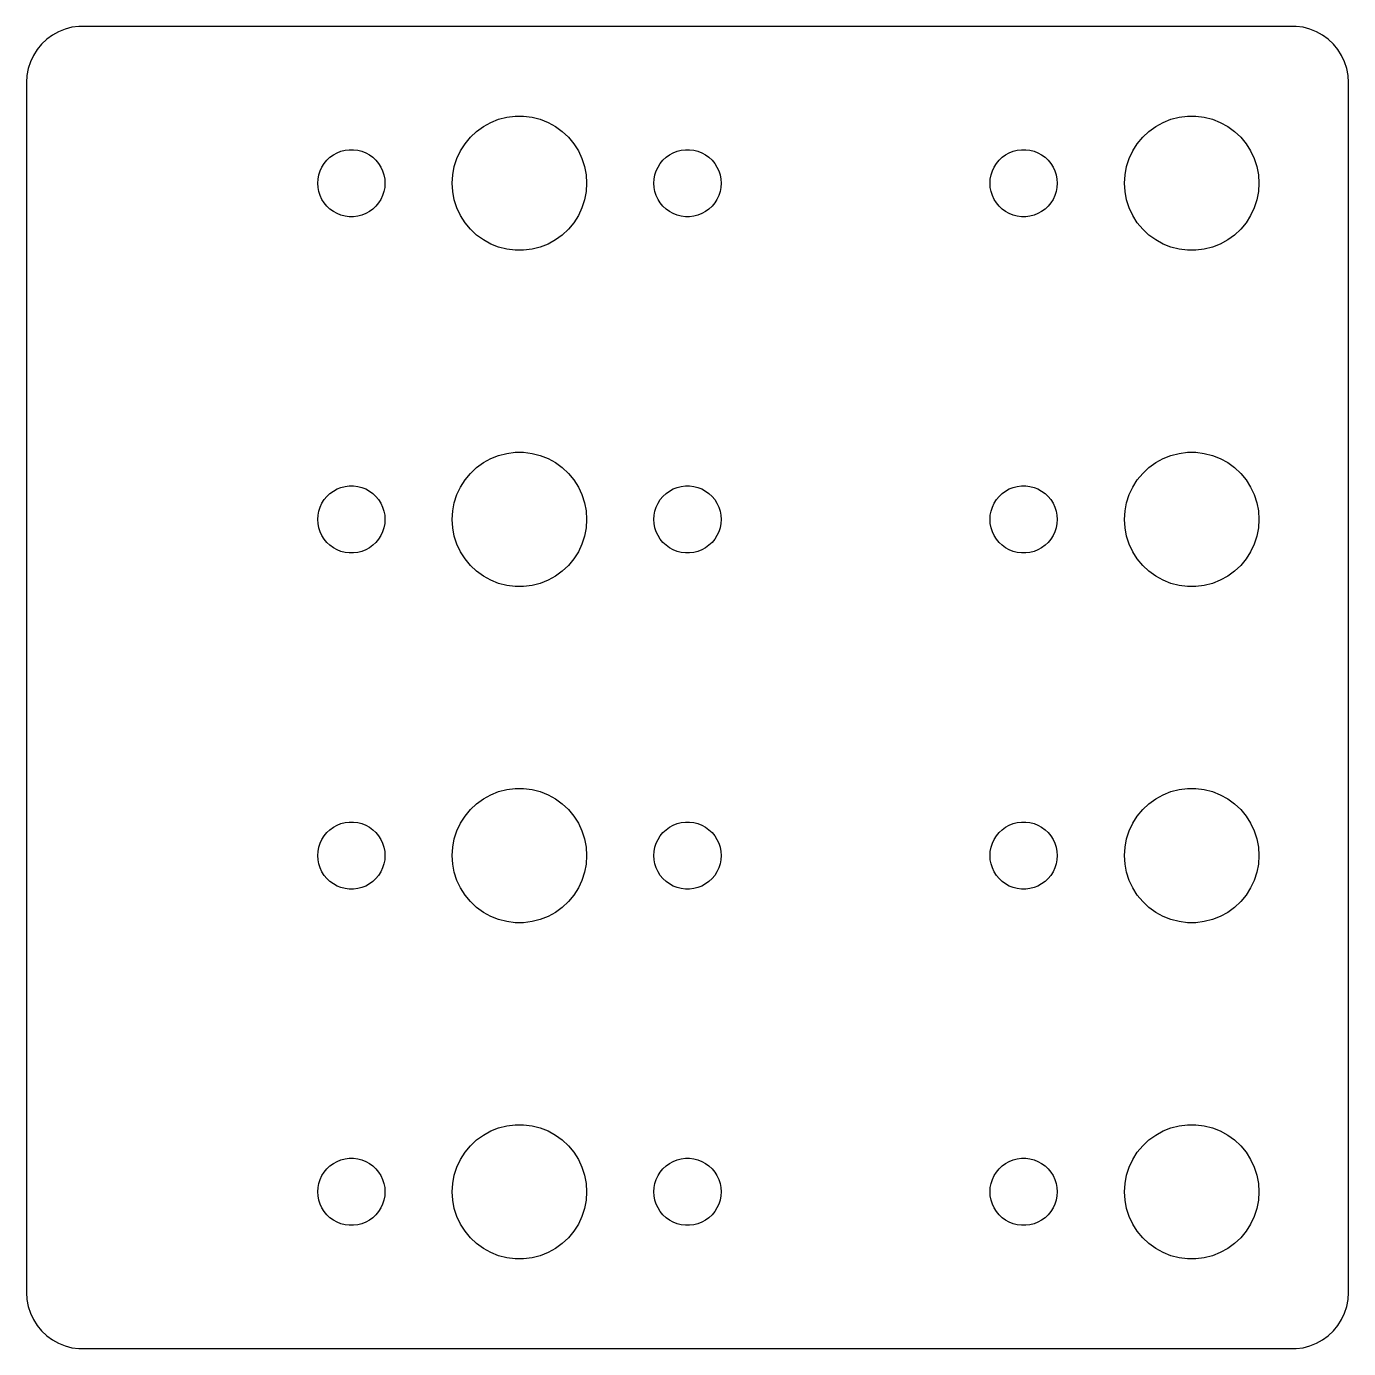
# Model space of a CAD drawing. Header units: metres. Extents: x -30 to 30, y -29 to 236.
# Drawn here: x -29.5 to 29.5, y 177.5 to 236.5 of the extents above; entities that cross this region are included whole.
import ezdxf

# ---------------------------------------------------------------- set-up
doc = ezdxf.new("R2010")
doc.units = ezdxf.units.M

msp = doc.modelspace()

# ---------------------------------------------------------------- linework, layer by layer
for p, q in [((-28.3396, 236.111), (-28.5936, 235.926)), ((-28.0644, 236.262), (-28.3396, 236.111)), ((-27.7725, 236.378), (-28.0644, 236.262)), ((-27.4684, 236.456), (-27.7725, 236.378)), ((-27.157, 236.495), (-27.4684, 236.456)), ((27.157, 236.495), (-27.157, 236.495)), ((27.4684, 236.456), (27.157, 236.495)), ((27.7725, 236.378), (27.4684, 236.456)), ((28.0644, 236.262), (27.7725, 236.378)), ((28.3396, 236.111), (28.0644, 236.262)), ((28.5936, 235.926), (28.3396, 236.111)), ((-29.0225, 235.469), (-29.1908, 235.204)), ((-28.8224, 235.711), (-29.0225, 235.469)), ((-28.5936, 235.926), (-28.8224, 235.711)), ((28.8224, 235.711), (28.5936, 235.926)), ((29.0225, 235.469), (28.8224, 235.711)), ((29.1908, 235.204), (29.0225, 235.469)), ((-29.3244, 234.92), (-29.4214, 234.622)), ((-29.1908, 235.204), (-29.3244, 234.92)), ((29.3244, 234.92), (29.1908, 235.204)), ((29.4214, 234.622), (29.3244, 234.92)), ((-29.4803, 234.313), (-29.5, 234)), ((-29.4214, 234.622), (-29.4803, 234.313)), ((29.4803, 234.313), (29.4214, 234.622)), ((29.5, 234), (29.4803, 234.313)), ((-29.5, 234), (-29.5, 180)), ((29.5, 180), (29.5, 234)), ((-8.06213, 232.447), (-7.68837, 232.494)), ((-7.68837, 232.494), (-7.31161, 232.494)), ((-7.31161, 232.494), (-6.93785, 232.447)), ((21.9379, 232.447), (22.3116, 232.494)), ((22.3116, 232.494), (22.6884, 232.494)), ((22.6884, 232.494), (23.0621, 232.447)), ((-9.41226, 231.812), (-9.10747, 232.033)), ((-9.10747, 232.033), (-8.77733, 232.214)), ((-8.77733, 232.214), (-8.42705, 232.353)), ((-8.42705, 232.353), (-8.06213, 232.447)), ((-6.93785, 232.447), (-6.57294, 232.353)), ((-6.57294, 232.353), (-6.22266, 232.214)), ((-6.22266, 232.214), (-5.89252, 232.033)), ((-5.89252, 232.033), (-5.58772, 231.812)), ((20.5877, 231.812), (20.8925, 232.033)), ((20.8925, 232.033), (21.2227, 232.214)), ((21.2227, 232.214), (21.5729, 232.353)), ((21.5729, 232.353), (21.9379, 232.447)), ((23.0621, 232.447), (23.427, 232.353)), ((23.427, 232.353), (23.7773, 232.214)), ((23.7773, 232.214), (24.1075, 232.033)), ((24.1075, 232.033), (24.4123, 231.812)), ((-9.92705, 231.263), (-9.6869, 231.554)), ((-9.6869, 231.554), (-9.41226, 231.812)), ((-5.58772, 231.812), (-5.31308, 231.554)), ((-5.31308, 231.554), (-5.07294, 231.263)), ((20.0729, 231.263), (20.3131, 231.554)), ((20.3131, 231.554), (20.5877, 231.812)), ((24.4123, 231.812), (24.6869, 231.554)), ((24.6869, 231.554), (24.927, 231.263)), ((-15.9561, 230.656), (-15.8037, 230.766)), ((-15.8037, 230.766), (-15.6387, 230.857)), ((-15.6387, 230.857), (-15.4635, 230.927)), ((-15.4635, 230.927), (-15.2811, 230.973)), ((-15.2811, 230.973), (-15.0942, 230.997)), ((-15.0942, 230.997), (-14.9058, 230.997)), ((-14.9058, 230.997), (-14.7189, 230.973)), ((-14.7189, 230.973), (-14.5365, 230.927)), ((-14.5365, 230.927), (-14.3613, 230.857)), ((-14.3613, 230.857), (-14.1963, 230.766)), ((-14.1963, 230.766), (-14.0439, 230.656)), ((-10.2893, 230.604), (-10.1289, 230.945)), ((-10.1289, 230.945), (-9.92705, 231.263)), ((-5.07294, 231.263), (-4.87108, 230.945)), ((-4.87108, 230.945), (-4.71066, 230.604)), ((-0.956131, 230.656), (-0.803726, 230.766)), ((-0.803726, 230.766), (-0.638657, 230.857)), ((-0.638657, 230.857), (-0.463516, 230.927)), ((-0.463516, 230.927), (-0.281067, 230.973)), ((-0.281067, 230.973), (-0.094177, 230.997)), ((-0.094177, 230.997), (0.094177, 230.997)), ((0.094177, 230.997), (0.281067, 230.973)), ((0.281067, 230.973), (0.463516, 230.927)), ((0.463516, 230.927), (0.638657, 230.857)), ((0.638657, 230.857), (0.803726, 230.766)), ((0.803726, 230.766), (0.956131, 230.656)), ((14.0439, 230.656), (14.1963, 230.766)), ((14.1963, 230.766), (14.3613, 230.857)), ((14.3613, 230.857), (14.5365, 230.927)), ((14.5365, 230.927), (14.7189, 230.973)), ((14.7189, 230.973), (14.9058, 230.997)), ((14.9058, 230.997), (15.0942, 230.997)), ((15.0942, 230.997), (15.2811, 230.973)), ((15.2811, 230.973), (15.4635, 230.927)), ((15.4635, 230.927), (15.6387, 230.857)), ((15.6387, 230.857), (15.8037, 230.766)), ((15.8037, 230.766), (15.9561, 230.656)), ((19.7107, 230.604), (19.8711, 230.945)), ((19.8711, 230.945), (20.0729, 231.263)), ((24.927, 231.263), (25.1289, 230.945)), ((25.1289, 230.945), (25.2893, 230.604)), ((-16.3947, 230.052), (-16.3145, 230.223)), ((-16.3145, 230.223), (-16.2135, 230.382)), ((-16.2135, 230.382), (-16.0934, 230.527)), ((-16.0934, 230.527), (-15.9561, 230.656)), ((-14.0439, 230.656), (-13.9065, 230.527)), ((-13.9065, 230.527), (-13.7865, 230.382)), ((-13.7865, 230.382), (-13.6855, 230.223)), ((-13.6855, 230.223), (-13.6053, 230.052)), ((-10.4763, 229.876), (-10.4057, 230.246)), ((-10.4057, 230.246), (-10.2893, 230.604)), ((-4.71066, 230.604), (-4.59424, 230.246)), ((-4.59424, 230.246), (-4.52365, 229.876)), ((-1.39465, 230.052), (-1.31445, 230.223)), ((-1.31445, 230.223), (-1.21352, 230.382)), ((-1.21352, 230.382), (-1.09344, 230.527)), ((-1.09344, 230.527), (-0.956131, 230.656)), ((0.956131, 230.656), (1.09344, 230.527)), ((1.09344, 230.527), (1.21352, 230.382)), ((1.21352, 230.382), (1.31445, 230.223)), ((1.31445, 230.223), (1.39465, 230.052)), ((13.6053, 230.052), (13.6855, 230.223)), ((13.6855, 230.223), (13.7865, 230.382)), ((13.7865, 230.382), (13.9065, 230.527)), ((13.9065, 230.527), (14.0439, 230.656)), ((15.9561, 230.656), (16.0934, 230.527)), ((16.0934, 230.527), (16.2135, 230.382)), ((16.2135, 230.382), (16.3145, 230.223)), ((16.3145, 230.223), (16.3947, 230.052)), ((19.5237, 229.876), (19.5942, 230.246)), ((19.5942, 230.246), (19.7107, 230.604)), ((25.2893, 230.604), (25.4057, 230.246)), ((25.4057, 230.246), (25.4763, 229.876)), ((-16.5, 229.5), (-16.4882, 229.688)), ((-16.4882, 229.688), (-16.4529, 229.873)), ((-16.4529, 229.873), (-16.3947, 230.052)), ((-13.6053, 230.052), (-13.5471, 229.873)), ((-13.5471, 229.873), (-13.5118, 229.688)), ((-13.5118, 229.688), (-13.5, 229.5)), ((-10.5, 229.5), (-10.4763, 229.876)), ((-4.52365, 229.876), (-4.5, 229.5)), ((-1.5, 229.5), (-1.48816, 229.688)), ((-1.48816, 229.688), (-1.45287, 229.873)), ((-1.45287, 229.873), (-1.39465, 230.052)), ((1.39465, 230.052), (1.45287, 229.873)), ((1.45287, 229.873), (1.48816, 229.688)), ((1.48816, 229.688), (1.5, 229.5)), ((13.5, 229.5), (13.5118, 229.688)), ((13.5118, 229.688), (13.5471, 229.873)), ((13.5471, 229.873), (13.6053, 230.052)), ((16.3947, 230.052), (16.4529, 229.873)), ((16.4529, 229.873), (16.4882, 229.688)), ((16.4882, 229.688), (16.5, 229.5)), ((19.5, 229.5), (19.5237, 229.876)), ((25.4763, 229.876), (25.5, 229.5)), ((-16.4882, 229.312), (-16.5, 229.5)), ((-16.4529, 229.127), (-16.4882, 229.312)), ((-16.3947, 228.948), (-16.4529, 229.127)), ((-16.3145, 228.777), (-16.3947, 228.948)), ((-13.6053, 228.948), (-13.6855, 228.777)), ((-13.5471, 229.127), (-13.6053, 228.948)), ((-13.5118, 229.312), (-13.5471, 229.127)), ((-13.5, 229.5), (-13.5118, 229.312)), ((-10.4763, 229.124), (-10.5, 229.5)), ((-10.4057, 228.754), (-10.4763, 229.124)), ((-4.52365, 229.124), (-4.59424, 228.754)), ((-4.5, 229.5), (-4.52365, 229.124)), ((-1.48816, 229.312), (-1.5, 229.5)), ((-1.45287, 229.127), (-1.48816, 229.312)), ((-1.39465, 228.948), (-1.45287, 229.127)), ((-1.31445, 228.777), (-1.39465, 228.948)), ((1.39465, 228.948), (1.31445, 228.777)), ((1.45287, 229.127), (1.39465, 228.948)), ((1.48816, 229.312), (1.45287, 229.127)), ((1.5, 229.5), (1.48816, 229.312)), ((13.5118, 229.312), (13.5, 229.5)), ((13.5471, 229.127), (13.5118, 229.312)), ((13.6053, 228.948), (13.5471, 229.127)), ((13.6855, 228.777), (13.6053, 228.948)), ((16.3947, 228.948), (16.3145, 228.777)), ((16.4529, 229.127), (16.3947, 228.948)), ((16.4882, 229.312), (16.4529, 229.127)), ((16.5, 229.5), (16.4882, 229.312)), ((19.5237, 229.124), (19.5, 229.5)), ((19.5942, 228.754), (19.5237, 229.124)), ((25.4763, 229.124), (25.4057, 228.754)), ((25.5, 229.5), (25.4763, 229.124)), ((-16.2135, 228.618), (-16.3145, 228.777)), ((-16.0934, 228.473), (-16.2135, 228.618)), ((-15.9561, 228.344), (-16.0934, 228.473)), ((-15.8037, 228.234), (-15.9561, 228.344)), ((-14.0439, 228.344), (-14.1963, 228.234)), ((-13.9065, 228.473), (-14.0439, 228.344)), ((-13.7865, 228.618), (-13.9065, 228.473)), ((-13.6855, 228.777), (-13.7865, 228.618)), ((-10.2893, 228.396), (-10.4057, 228.754)), ((-10.1289, 228.055), (-10.2893, 228.396)), ((-4.71066, 228.396), (-4.87108, 228.055)), ((-4.59424, 228.754), (-4.71066, 228.396)), ((-1.21352, 228.618), (-1.31445, 228.777)), ((-1.09344, 228.473), (-1.21352, 228.618)), ((-0.956131, 228.344), (-1.09344, 228.473)), ((-0.803726, 228.234), (-0.956131, 228.344)), ((0.956131, 228.344), (0.803726, 228.234)), ((1.09344, 228.473), (0.956131, 228.344)), ((1.21352, 228.618), (1.09344, 228.473)), ((1.31445, 228.777), (1.21352, 228.618)), ((13.7865, 228.618), (13.6855, 228.777)), ((13.9065, 228.473), (13.7865, 228.618)), ((14.0439, 228.344), (13.9065, 228.473)), ((14.1963, 228.234), (14.0439, 228.344)), ((15.9561, 228.344), (15.8037, 228.234)), ((16.0934, 228.473), (15.9561, 228.344)), ((16.2135, 228.618), (16.0934, 228.473)), ((16.3145, 228.777), (16.2135, 228.618)), ((19.7107, 228.396), (19.5942, 228.754)), ((19.8711, 228.055), (19.7107, 228.396)), ((25.2893, 228.396), (25.1289, 228.055)), ((25.4057, 228.754), (25.2893, 228.396)), ((-15.6387, 228.143), (-15.8037, 228.234)), ((-15.4635, 228.073), (-15.6387, 228.143)), ((-15.2811, 228.027), (-15.4635, 228.073)), ((-15.0942, 228.003), (-15.2811, 228.027)), ((-14.9058, 228.003), (-15.0942, 228.003)), ((-14.7189, 228.027), (-14.9058, 228.003)), ((-14.5365, 228.073), (-14.7189, 228.027)), ((-14.3613, 228.143), (-14.5365, 228.073)), ((-14.1963, 228.234), (-14.3613, 228.143)), ((-9.92705, 227.737), (-10.1289, 228.055)), ((-4.87108, 228.055), (-5.07294, 227.737)), ((-0.638657, 228.143), (-0.803726, 228.234)), ((-0.463516, 228.073), (-0.638657, 228.143)), ((-0.281067, 228.027), (-0.463516, 228.073)), ((-0.094177, 228.003), (-0.281067, 228.027)), ((0.094177, 228.003), (-0.094177, 228.003)), ((0.281067, 228.027), (0.094177, 228.003)), ((0.463516, 228.073), (0.281067, 228.027)), ((0.638657, 228.143), (0.463516, 228.073)), ((0.803726, 228.234), (0.638657, 228.143)), ((14.3613, 228.143), (14.1963, 228.234)), ((14.5365, 228.073), (14.3613, 228.143)), ((14.7189, 228.027), (14.5365, 228.073)), ((14.9058, 228.003), (14.7189, 228.027)), ((15.0942, 228.003), (14.9058, 228.003)), ((15.2811, 228.027), (15.0942, 228.003)), ((15.4635, 228.073), (15.2811, 228.027)), ((15.6387, 228.143), (15.4635, 228.073)), ((15.8037, 228.234), (15.6387, 228.143)), ((20.0729, 227.737), (19.8711, 228.055)), ((25.1289, 228.055), (24.927, 227.737)), ((-9.6869, 227.446), (-9.92705, 227.737)), ((-9.41226, 227.188), (-9.6869, 227.446)), ((-9.10747, 226.967), (-9.41226, 227.188)), ((-5.58772, 227.188), (-5.89252, 226.967)), ((-5.31308, 227.446), (-5.58772, 227.188)), ((-5.07294, 227.737), (-5.31308, 227.446)), ((20.3131, 227.446), (20.0729, 227.737)), ((20.5877, 227.188), (20.3131, 227.446)), ((20.8925, 226.967), (20.5877, 227.188)), ((24.4123, 227.188), (24.1075, 226.967)), ((24.6869, 227.446), (24.4123, 227.188)), ((24.927, 227.737), (24.6869, 227.446)), ((-8.77733, 226.786), (-9.10747, 226.967)), ((-8.42705, 226.647), (-8.77733, 226.786)), ((-8.06213, 226.553), (-8.42705, 226.647)), ((-6.57294, 226.647), (-6.93785, 226.553)), ((-6.22266, 226.786), (-6.57294, 226.647)), ((-5.89252, 226.967), (-6.22266, 226.786)), ((21.2227, 226.786), (20.8925, 226.967)), ((21.5729, 226.647), (21.2227, 226.786)), ((21.9379, 226.553), (21.5729, 226.647)), ((23.427, 226.647), (23.0621, 226.553)), ((23.7773, 226.786), (23.427, 226.647)), ((24.1075, 226.967), (23.7773, 226.786)), ((-7.68837, 226.506), (-8.06213, 226.553)), ((-7.31161, 226.506), (-7.68837, 226.506)), ((-6.93785, 226.553), (-7.31161, 226.506)), ((22.3116, 226.506), (21.9379, 226.553)), ((22.6884, 226.506), (22.3116, 226.506)), ((23.0621, 226.553), (22.6884, 226.506)), ((-9.10747, 217.033), (-8.77733, 217.214)), ((-8.77733, 217.214), (-8.42705, 217.353)), ((-8.42705, 217.353), (-8.06213, 217.447)), ((-8.06213, 217.447), (-7.68837, 217.494)), ((-7.68837, 217.494), (-7.31161, 217.494)), ((-7.31161, 217.494), (-6.93785, 217.447)), ((-6.93785, 217.447), (-6.57294, 217.353)), ((-6.57294, 217.353), (-6.22266, 217.214)), ((-6.22266, 217.214), (-5.89252, 217.033)), ((20.8925, 217.033), (21.2227, 217.214)), ((21.2227, 217.214), (21.5729, 217.353)), ((21.5729, 217.353), (21.9379, 217.447)), ((21.9379, 217.447), (22.3116, 217.494)), ((22.3116, 217.494), (22.6884, 217.494)), ((22.6884, 217.494), (23.0621, 217.447)), ((23.0621, 217.447), (23.427, 217.353)), ((23.427, 217.353), (23.7773, 217.214)), ((23.7773, 217.214), (24.1075, 217.033)), ((-9.92705, 216.263), (-9.6869, 216.554)), ((-9.6869, 216.554), (-9.41226, 216.812)), ((-9.41226, 216.812), (-9.10747, 217.033)), ((-5.89252, 217.033), (-5.58772, 216.812)), ((-5.58772, 216.812), (-5.31308, 216.554)), ((-5.31308, 216.554), (-5.07294, 216.263)), ((20.0729, 216.263), (20.3131, 216.554)), ((20.3131, 216.554), (20.5877, 216.812)), ((20.5877, 216.812), (20.8925, 217.033)), ((24.1075, 217.033), (24.4123, 216.812)), ((24.4123, 216.812), (24.6869, 216.554)), ((24.6869, 216.554), (24.927, 216.263)), ((-15.4635, 215.927), (-15.2811, 215.973)), ((-15.2811, 215.973), (-15.0942, 215.997)), ((-15.0942, 215.997), (-14.9058, 215.997)), ((-14.9058, 215.997), (-14.7189, 215.973)), ((-14.7189, 215.973), (-14.5365, 215.927)), ((-10.2893, 215.604), (-10.1289, 215.945)), ((-10.1289, 215.945), (-9.92705, 216.263)), ((-5.07294, 216.263), (-4.87108, 215.945)), ((-4.87108, 215.945), (-4.71066, 215.604)), ((-0.463516, 215.927), (-0.281067, 215.973)), ((-0.281067, 215.973), (-0.094177, 215.997)), ((-0.094177, 215.997), (0.094177, 215.997)), ((0.094177, 215.997), (0.281067, 215.973)), ((0.281067, 215.973), (0.463516, 215.927)), ((14.5365, 215.927), (14.7189, 215.973)), ((14.7189, 215.973), (14.9058, 215.997)), ((14.9058, 215.997), (15.0942, 215.997)), ((15.0942, 215.997), (15.2811, 215.973)), ((15.2811, 215.973), (15.4635, 215.927)), ((19.7107, 215.604), (19.8711, 215.945)), ((19.8711, 215.945), (20.0729, 216.263)), ((24.927, 216.263), (25.1289, 215.945)), ((25.1289, 215.945), (25.2893, 215.604)), ((-16.3145, 215.223), (-16.2135, 215.382)), ((-16.2135, 215.382), (-16.0934, 215.527)), ((-16.0934, 215.527), (-15.9561, 215.656)), ((-15.9561, 215.656), (-15.8037, 215.766)), ((-15.8037, 215.766), (-15.6387, 215.857)), ((-15.6387, 215.857), (-15.4635, 215.927)), ((-14.5365, 215.927), (-14.3613, 215.857)), ((-14.3613, 215.857), (-14.1963, 215.766)), ((-14.1963, 215.766), (-14.0439, 215.656)), ((-14.0439, 215.656), (-13.9065, 215.527)), ((-13.9065, 215.527), (-13.7865, 215.382)), ((-13.7865, 215.382), (-13.6855, 215.223)), ((-10.4057, 215.246), (-10.2893, 215.604)), ((-4.71066, 215.604), (-4.59424, 215.246)), ((-1.31445, 215.223), (-1.21352, 215.382)), ((-1.21352, 215.382), (-1.09344, 215.527)), ((-1.09344, 215.527), (-0.956131, 215.656)), ((-0.956131, 215.656), (-0.803726, 215.766)), ((-0.803726, 215.766), (-0.638657, 215.857)), ((-0.638657, 215.857), (-0.463516, 215.927)), ((0.463516, 215.927), (0.638657, 215.857)), ((0.638657, 215.857), (0.803726, 215.766)), ((0.803726, 215.766), (0.956131, 215.656)), ((0.956131, 215.656), (1.09344, 215.527)), ((1.09344, 215.527), (1.21352, 215.382)), ((1.21352, 215.382), (1.31445, 215.223)), ((13.6855, 215.223), (13.7865, 215.382)), ((13.7865, 215.382), (13.9065, 215.527)), ((13.9065, 215.527), (14.0439, 215.656)), ((14.0439, 215.656), (14.1963, 215.766)), ((14.1963, 215.766), (14.3613, 215.857)), ((14.3613, 215.857), (14.5365, 215.927)), ((15.4635, 215.927), (15.6387, 215.857)), ((15.6387, 215.857), (15.8037, 215.766)), ((15.8037, 215.766), (15.9561, 215.656)), ((15.9561, 215.656), (16.0934, 215.527)), ((16.0934, 215.527), (16.2135, 215.382)), ((16.2135, 215.382), (16.3145, 215.223)), ((19.5942, 215.246), (19.7107, 215.604)), ((25.2893, 215.604), (25.4057, 215.246)), ((-16.4882, 214.688), (-16.4529, 214.873)), ((-16.4529, 214.873), (-16.3947, 215.052)), ((-16.3947, 215.052), (-16.3145, 215.223)), ((-13.6855, 215.223), (-13.6053, 215.052)), ((-13.6053, 215.052), (-13.5471, 214.873)), ((-13.5471, 214.873), (-13.5118, 214.688)), ((-10.5, 214.5), (-10.4763, 214.876)), ((-10.4763, 214.876), (-10.4057, 215.246)), ((-4.59424, 215.246), (-4.52365, 214.876)), ((-4.52365, 214.876), (-4.5, 214.5)), ((-1.48816, 214.688), (-1.45287, 214.873)), ((-1.45287, 214.873), (-1.39465, 215.052)), ((-1.39465, 215.052), (-1.31445, 215.223)), ((1.31445, 215.223), (1.39465, 215.052)), ((1.39465, 215.052), (1.45287, 214.873)), ((1.45287, 214.873), (1.48816, 214.688)), ((13.5118, 214.688), (13.5471, 214.873)), ((13.5471, 214.873), (13.6053, 215.052)), ((13.6053, 215.052), (13.6855, 215.223)), ((16.3145, 215.223), (16.3947, 215.052)), ((16.3947, 215.052), (16.4529, 214.873)), ((16.4529, 214.873), (16.4882, 214.688)), ((19.5, 214.5), (19.5237, 214.876)), ((19.5237, 214.876), (19.5942, 215.246)), ((25.4057, 215.246), (25.4763, 214.876)), ((25.4763, 214.876), (25.5, 214.5)), ((-16.5, 214.5), (-16.4882, 214.688)), ((-16.4882, 214.312), (-16.5, 214.5)), ((-16.4529, 214.127), (-16.4882, 214.312)), ((-13.5118, 214.312), (-13.5471, 214.127)), ((-13.5118, 214.688), (-13.5, 214.5)), ((-13.5, 214.5), (-13.5118, 214.312)), ((-10.4763, 214.124), (-10.5, 214.5)), ((-4.5, 214.5), (-4.52365, 214.124)), ((-1.5, 214.5), (-1.48816, 214.688)), ((-1.48816, 214.312), (-1.5, 214.5)), ((-1.45287, 214.127), (-1.48816, 214.312)), ((1.48816, 214.312), (1.45287, 214.127)), ((1.48816, 214.688), (1.5, 214.5)), ((1.5, 214.5), (1.48816, 214.312)), ((13.5, 214.5), (13.5118, 214.688)), ((13.5118, 214.312), (13.5, 214.5)), ((13.5471, 214.127), (13.5118, 214.312)), ((16.4882, 214.312), (16.4529, 214.127)), ((16.4882, 214.688), (16.5, 214.5)), ((16.5, 214.5), (16.4882, 214.312)), ((19.5237, 214.124), (19.5, 214.5)), ((25.5, 214.5), (25.4763, 214.124)), ((-16.3947, 213.948), (-16.4529, 214.127)), ((-16.3145, 213.777), (-16.3947, 213.948)), ((-16.2135, 213.618), (-16.3145, 213.777)), ((-16.0934, 213.473), (-16.2135, 213.618)), ((-13.7865, 213.618), (-13.9065, 213.473)), ((-13.6855, 213.777), (-13.7865, 213.618)), ((-13.6053, 213.948), (-13.6855, 213.777)), ((-13.5471, 214.127), (-13.6053, 213.948)), ((-10.4057, 213.754), (-10.4763, 214.124)), ((-10.2893, 213.396), (-10.4057, 213.754)), ((-4.59424, 213.754), (-4.71066, 213.396)), ((-4.52365, 214.124), (-4.59424, 213.754)), ((-1.39465, 213.948), (-1.45287, 214.127)), ((-1.31445, 213.777), (-1.39465, 213.948)), ((-1.21352, 213.618), (-1.31445, 213.777)), ((-1.09344, 213.473), (-1.21352, 213.618)), ((1.21352, 213.618), (1.09344, 213.473)), ((1.31445, 213.777), (1.21352, 213.618)), ((1.39465, 213.948), (1.31445, 213.777)), ((1.45287, 214.127), (1.39465, 213.948)), ((13.6053, 213.948), (13.5471, 214.127)), ((13.6855, 213.777), (13.6053, 213.948)), ((13.7865, 213.618), (13.6855, 213.777)), ((13.9065, 213.473), (13.7865, 213.618)), ((16.2135, 213.618), (16.0934, 213.473)), ((16.3145, 213.777), (16.2135, 213.618)), ((16.3947, 213.948), (16.3145, 213.777)), ((16.4529, 214.127), (16.3947, 213.948)), ((19.5942, 213.754), (19.5237, 214.124)), ((19.7107, 213.396), (19.5942, 213.754)), ((25.4057, 213.754), (25.2893, 213.396)), ((25.4763, 214.124), (25.4057, 213.754)), ((-15.9561, 213.344), (-16.0934, 213.473)), ((-15.8037, 213.234), (-15.9561, 213.344)), ((-15.6387, 213.143), (-15.8037, 213.234)), ((-15.4635, 213.073), (-15.6387, 213.143)), ((-15.2811, 213.027), (-15.4635, 213.073)), ((-15.0942, 213.003), (-15.2811, 213.027)), ((-14.9058, 213.003), (-15.0942, 213.003)), ((-14.7189, 213.027), (-14.9058, 213.003)), ((-14.5365, 213.073), (-14.7189, 213.027)), ((-14.3613, 213.143), (-14.5365, 213.073)), ((-14.1963, 213.234), (-14.3613, 213.143)), ((-14.0439, 213.344), (-14.1963, 213.234)), ((-13.9065, 213.473), (-14.0439, 213.344)), ((-10.1289, 213.055), (-10.2893, 213.396)), ((-9.92705, 212.737), (-10.1289, 213.055)), ((-4.87108, 213.055), (-5.07294, 212.737)), ((-4.71066, 213.396), (-4.87108, 213.055)), ((-0.956131, 213.344), (-1.09344, 213.473)), ((-0.803726, 213.234), (-0.956131, 213.344)), ((-0.638657, 213.143), (-0.803726, 213.234)), ((-0.463516, 213.073), (-0.638657, 213.143)), ((-0.281067, 213.027), (-0.463516, 213.073)), ((-0.094177, 213.003), (-0.281067, 213.027)), ((0.094177, 213.003), (-0.094177, 213.003)), ((0.281067, 213.027), (0.094177, 213.003)), ((0.463516, 213.073), (0.281067, 213.027)), ((0.638657, 213.143), (0.463516, 213.073)), ((0.803726, 213.234), (0.638657, 213.143)), ((0.956131, 213.344), (0.803726, 213.234)), ((1.09344, 213.473), (0.956131, 213.344)), ((14.0439, 213.344), (13.9065, 213.473)), ((14.1963, 213.234), (14.0439, 213.344)), ((14.3613, 213.143), (14.1963, 213.234)), ((14.5365, 213.073), (14.3613, 213.143)), ((14.7189, 213.027), (14.5365, 213.073)), ((14.9058, 213.003), (14.7189, 213.027)), ((15.0942, 213.003), (14.9058, 213.003)), ((15.2811, 213.027), (15.0942, 213.003)), ((15.4635, 213.073), (15.2811, 213.027)), ((15.6387, 213.143), (15.4635, 213.073)), ((15.8037, 213.234), (15.6387, 213.143)), ((15.9561, 213.344), (15.8037, 213.234)), ((16.0934, 213.473), (15.9561, 213.344)), ((19.8711, 213.055), (19.7107, 213.396)), ((20.0729, 212.737), (19.8711, 213.055)), ((25.1289, 213.055), (24.927, 212.737)), ((25.2893, 213.396), (25.1289, 213.055)), ((-9.6869, 212.446), (-9.92705, 212.737)), ((-9.41226, 212.188), (-9.6869, 212.446)), ((-5.31308, 212.446), (-5.58772, 212.188)), ((-5.07294, 212.737), (-5.31308, 212.446)), ((20.3131, 212.446), (20.0729, 212.737)), ((20.5877, 212.188), (20.3131, 212.446)), ((24.6869, 212.446), (24.4123, 212.188)), ((24.927, 212.737), (24.6869, 212.446)), ((-9.10747, 211.967), (-9.41226, 212.188)), ((-8.77733, 211.786), (-9.10747, 211.967)), ((-5.89252, 211.967), (-6.22266, 211.786)), ((-5.58772, 212.188), (-5.89252, 211.967)), ((20.8925, 211.967), (20.5877, 212.188)), ((21.2227, 211.786), (20.8925, 211.967)), ((24.1075, 211.967), (23.7773, 211.786)), ((24.4123, 212.188), (24.1075, 211.967)), ((-8.42705, 211.647), (-8.77733, 211.786)), ((-8.06213, 211.553), (-8.42705, 211.647)), ((-7.68837, 211.506), (-8.06213, 211.553)), ((-7.31161, 211.506), (-7.68837, 211.506)), ((-6.93785, 211.553), (-7.31161, 211.506)), ((-6.57294, 211.647), (-6.93785, 211.553)), ((-6.22266, 211.786), (-6.57294, 211.647)), ((21.5729, 211.647), (21.2227, 211.786)), ((21.9379, 211.553), (21.5729, 211.647)), ((22.3116, 211.506), (21.9379, 211.553)), ((22.6884, 211.506), (22.3116, 211.506)), ((23.0621, 211.553), (22.6884, 211.506)), ((23.427, 211.647), (23.0621, 211.553)), ((23.7773, 211.786), (23.427, 211.647)), ((-8.42705, 202.353), (-8.06213, 202.447)), ((-8.06213, 202.447), (-7.68837, 202.494)), ((-7.68837, 202.494), (-7.31161, 202.494)), ((-7.31161, 202.494), (-6.93785, 202.447)), ((-6.93785, 202.447), (-6.57294, 202.353)), ((21.5729, 202.353), (21.9379, 202.447)), ((21.9379, 202.447), (22.3116, 202.494)), ((22.3116, 202.494), (22.6884, 202.494)), ((22.6884, 202.494), (23.0621, 202.447)), ((23.0621, 202.447), (23.427, 202.353)), ((-9.6869, 201.554), (-9.41226, 201.812)), ((-9.41226, 201.812), (-9.10747, 202.033)), ((-9.10747, 202.033), (-8.77733, 202.214)), ((-8.77733, 202.214), (-8.42705, 202.353)), ((-6.57294, 202.353), (-6.22266, 202.214)), ((-6.22266, 202.214), (-5.89252, 202.033)), ((-5.89252, 202.033), (-5.58772, 201.812)), ((-5.58772, 201.812), (-5.31308, 201.554)), ((20.3131, 201.554), (20.5877, 201.812)), ((20.5877, 201.812), (20.8925, 202.033)), ((20.8925, 202.033), (21.2227, 202.214)), ((21.2227, 202.214), (21.5729, 202.353)), ((23.427, 202.353), (23.7773, 202.214)), ((23.7773, 202.214), (24.1075, 202.033)), ((24.1075, 202.033), (24.4123, 201.812)), ((24.4123, 201.812), (24.6869, 201.554)), ((-10.1289, 200.945), (-9.92705, 201.263)), ((-9.92705, 201.263), (-9.6869, 201.554)), ((-5.31308, 201.554), (-5.07294, 201.263)), ((-5.07294, 201.263), (-4.87108, 200.945)), ((19.8711, 200.945), (20.0729, 201.263)), ((20.0729, 201.263), (20.3131, 201.554)), ((24.6869, 201.554), (24.927, 201.263)), ((24.927, 201.263), (25.1289, 200.945)), ((-16.0934, 200.527), (-15.9561, 200.656)), ((-15.9561, 200.656), (-15.8037, 200.766)), ((-15.8037, 200.766), (-15.6387, 200.857)), ((-15.6387, 200.857), (-15.4635, 200.927)), ((-15.4635, 200.927), (-15.2811, 200.973)), ((-15.2811, 200.973), (-15.0942, 200.997)), ((-15.0942, 200.997), (-14.9058, 200.997)), ((-14.9058, 200.997), (-14.7189, 200.973)), ((-14.7189, 200.973), (-14.5365, 200.927)), ((-14.5365, 200.927), (-14.3613, 200.857)), ((-14.3613, 200.857), (-14.1963, 200.766)), ((-14.1963, 200.766), (-14.0439, 200.656)), ((-14.0439, 200.656), (-13.9065, 200.527)), ((-10.4057, 200.246), (-10.2893, 200.604)), ((-10.2893, 200.604), (-10.1289, 200.945)), ((-4.87108, 200.945), (-4.71066, 200.604)), ((-4.71066, 200.604), (-4.59424, 200.246)), ((-1.09344, 200.527), (-0.956131, 200.656)), ((-0.956131, 200.656), (-0.803726, 200.766)), ((-0.803726, 200.766), (-0.638657, 200.857)), ((-0.638657, 200.857), (-0.463516, 200.927)), ((-0.463516, 200.927), (-0.281067, 200.973)), ((-0.281067, 200.973), (-0.094177, 200.997)), ((-0.094177, 200.997), (0.094177, 200.997)), ((0.094177, 200.997), (0.281067, 200.973)), ((0.281067, 200.973), (0.463516, 200.927)), ((0.463516, 200.927), (0.638657, 200.857)), ((0.638657, 200.857), (0.803726, 200.766)), ((0.803726, 200.766), (0.956131, 200.656)), ((0.956131, 200.656), (1.09344, 200.527)), ((13.9065, 200.527), (14.0439, 200.656)), ((14.0439, 200.656), (14.1963, 200.766)), ((14.1963, 200.766), (14.3613, 200.857)), ((14.3613, 200.857), (14.5365, 200.927)), ((14.5365, 200.927), (14.7189, 200.973)), ((14.7189, 200.973), (14.9058, 200.997)), ((14.9058, 200.997), (15.0942, 200.997)), ((15.0942, 200.997), (15.2811, 200.973)), ((15.2811, 200.973), (15.4635, 200.927)), ((15.4635, 200.927), (15.6387, 200.857)), ((15.6387, 200.857), (15.8037, 200.766)), ((15.8037, 200.766), (15.9561, 200.656)), ((15.9561, 200.656), (16.0934, 200.527)), ((19.5942, 200.246), (19.7107, 200.604)), ((19.7107, 200.604), (19.8711, 200.945)), ((25.1289, 200.945), (25.2893, 200.604)), ((25.2893, 200.604), (25.4057, 200.246)), ((-16.4529, 199.873), (-16.3947, 200.052)), ((-16.3947, 200.052), (-16.3145, 200.223)), ((-16.3145, 200.223), (-16.2135, 200.382)), ((-16.2135, 200.382), (-16.0934, 200.527)), ((-13.9065, 200.527), (-13.7865, 200.382)), ((-13.7865, 200.382), (-13.6855, 200.223)), ((-13.6855, 200.223), (-13.6053, 200.052)), ((-13.6053, 200.052), (-13.5471, 199.873)), ((-10.4763, 199.876), (-10.4057, 200.246)), ((-4.59424, 200.246), (-4.52365, 199.876)), ((-1.45287, 199.873), (-1.39465, 200.052)), ((-1.39465, 200.052), (-1.31445, 200.223)), ((-1.31445, 200.223), (-1.21352, 200.382)), ((-1.21352, 200.382), (-1.09344, 200.527)), ((1.09344, 200.527), (1.21352, 200.382)), ((1.21352, 200.382), (1.31445, 200.223)), ((1.31445, 200.223), (1.39465, 200.052)), ((1.39465, 200.052), (1.45287, 199.873)), ((13.5471, 199.873), (13.6053, 200.052)), ((13.6053, 200.052), (13.6855, 200.223)), ((13.6855, 200.223), (13.7865, 200.382)), ((13.7865, 200.382), (13.9065, 200.527)), ((16.0934, 200.527), (16.2135, 200.382)), ((16.2135, 200.382), (16.3145, 200.223)), ((16.3145, 200.223), (16.3947, 200.052)), ((16.3947, 200.052), (16.4529, 199.873)), ((19.5237, 199.876), (19.5942, 200.246)), ((25.4057, 200.246), (25.4763, 199.876)), ((-16.5, 199.5), (-16.4882, 199.688)), ((-16.4882, 199.312), (-16.5, 199.5)), ((-16.4882, 199.688), (-16.4529, 199.873)), ((-13.5471, 199.873), (-13.5118, 199.688)), ((-13.5118, 199.688), (-13.5, 199.5)), ((-13.5, 199.5), (-13.5118, 199.312)), ((-10.5, 199.5), (-10.4763, 199.876)), ((-10.4763, 199.124), (-10.5, 199.5)), ((-4.52365, 199.876), (-4.5, 199.5)), ((-4.5, 199.5), (-4.52365, 199.124)), ((-1.5, 199.5), (-1.48816, 199.688)), ((-1.48816, 199.312), (-1.5, 199.5)), ((-1.48816, 199.688), (-1.45287, 199.873)), ((1.45287, 199.873), (1.48816, 199.688)), ((1.48816, 199.688), (1.5, 199.5)), ((1.5, 199.5), (1.48816, 199.312)), ((13.5, 199.5), (13.5118, 199.688)), ((13.5118, 199.312), (13.5, 199.5)), ((13.5118, 199.688), (13.5471, 199.873)), ((16.4529, 199.873), (16.4882, 199.688)), ((16.4882, 199.688), (16.5, 199.5)), ((16.5, 199.5), (16.4882, 199.312)), ((19.5, 199.5), (19.5237, 199.876)), ((19.5237, 199.124), (19.5, 199.5)), ((25.4763, 199.876), (25.5, 199.5)), ((25.5, 199.5), (25.4763, 199.124)), ((-16.4529, 199.127), (-16.4882, 199.312)), ((-16.3947, 198.948), (-16.4529, 199.127)), ((-16.3145, 198.777), (-16.3947, 198.948)), ((-13.6053, 198.948), (-13.6855, 198.777)), ((-13.5471, 199.127), (-13.6053, 198.948)), ((-13.5118, 199.312), (-13.5471, 199.127)), ((-10.4057, 198.754), (-10.4763, 199.124)), ((-4.52365, 199.124), (-4.59424, 198.754)), ((-1.45287, 199.127), (-1.48816, 199.312)), ((-1.39465, 198.948), (-1.45287, 199.127)), ((-1.31445, 198.777), (-1.39465, 198.948)), ((1.39465, 198.948), (1.31445, 198.777)), ((1.45287, 199.127), (1.39465, 198.948)), ((1.48816, 199.312), (1.45287, 199.127)), ((13.5471, 199.127), (13.5118, 199.312)), ((13.6053, 198.948), (13.5471, 199.127)), ((13.6855, 198.777), (13.6053, 198.948)), ((16.3947, 198.948), (16.3145, 198.777)), ((16.4529, 199.127), (16.3947, 198.948)), ((16.4882, 199.312), (16.4529, 199.127)), ((19.5942, 198.754), (19.5237, 199.124)), ((25.4763, 199.124), (25.4057, 198.754)), ((-16.2135, 198.618), (-16.3145, 198.777)), ((-16.0934, 198.473), (-16.2135, 198.618)), ((-15.9561, 198.344), (-16.0934, 198.473)), ((-15.8037, 198.234), (-15.9561, 198.344)), ((-14.0439, 198.344), (-14.1963, 198.234)), ((-13.9065, 198.473), (-14.0439, 198.344)), ((-13.7865, 198.618), (-13.9065, 198.473)), ((-13.6855, 198.777), (-13.7865, 198.618)), ((-10.2893, 198.396), (-10.4057, 198.754)), ((-10.1289, 198.055), (-10.2893, 198.396)), ((-4.71066, 198.396), (-4.87108, 198.055)), ((-4.59424, 198.754), (-4.71066, 198.396)), ((-1.21352, 198.618), (-1.31445, 198.777)), ((-1.09344, 198.473), (-1.21352, 198.618)), ((-0.956131, 198.344), (-1.09344, 198.473)), ((-0.803726, 198.234), (-0.956131, 198.344)), ((0.956131, 198.344), (0.803726, 198.234)), ((1.09344, 198.473), (0.956131, 198.344)), ((1.21352, 198.618), (1.09344, 198.473)), ((1.31445, 198.777), (1.21352, 198.618)), ((13.7865, 198.618), (13.6855, 198.777)), ((13.9065, 198.473), (13.7865, 198.618)), ((14.0439, 198.344), (13.9065, 198.473)), ((14.1963, 198.234), (14.0439, 198.344)), ((15.9561, 198.344), (15.8037, 198.234)), ((16.0934, 198.473), (15.9561, 198.344)), ((16.2135, 198.618), (16.0934, 198.473)), ((16.3145, 198.777), (16.2135, 198.618)), ((19.7107, 198.396), (19.5942, 198.754)), ((19.8711, 198.055), (19.7107, 198.396)), ((25.2893, 198.396), (25.1289, 198.055)), ((25.4057, 198.754), (25.2893, 198.396)), ((-15.6387, 198.143), (-15.8037, 198.234)), ((-15.4635, 198.073), (-15.6387, 198.143)), ((-15.2811, 198.027), (-15.4635, 198.073)), ((-15.0942, 198.003), (-15.2811, 198.027)), ((-14.9058, 198.003), (-15.0942, 198.003)), ((-14.7189, 198.027), (-14.9058, 198.003)), ((-14.5365, 198.073), (-14.7189, 198.027)), ((-14.3613, 198.143), (-14.5365, 198.073)), ((-14.1963, 198.234), (-14.3613, 198.143)), ((-9.92705, 197.737), (-10.1289, 198.055)), ((-9.6869, 197.446), (-9.92705, 197.737)), ((-5.07294, 197.737), (-5.31308, 197.446)), ((-4.87108, 198.055), (-5.07294, 197.737)), ((-0.638657, 198.143), (-0.803726, 198.234)), ((-0.463516, 198.073), (-0.638657, 198.143)), ((-0.281067, 198.027), (-0.463516, 198.073)), ((-0.094177, 198.003), (-0.281067, 198.027)), ((0.094177, 198.003), (-0.094177, 198.003)), ((0.281067, 198.027), (0.094177, 198.003)), ((0.463516, 198.073), (0.281067, 198.027)), ((0.638657, 198.143), (0.463516, 198.073)), ((0.803726, 198.234), (0.638657, 198.143)), ((14.3613, 198.143), (14.1963, 198.234)), ((14.5365, 198.073), (14.3613, 198.143)), ((14.7189, 198.027), (14.5365, 198.073)), ((14.9058, 198.003), (14.7189, 198.027)), ((15.0942, 198.003), (14.9058, 198.003)), ((15.2811, 198.027), (15.0942, 198.003)), ((15.4635, 198.073), (15.2811, 198.027)), ((15.6387, 198.143), (15.4635, 198.073)), ((15.8037, 198.234), (15.6387, 198.143)), ((20.0729, 197.737), (19.8711, 198.055)), ((20.3131, 197.446), (20.0729, 197.737)), ((24.927, 197.737), (24.6869, 197.446)), ((25.1289, 198.055), (24.927, 197.737)), ((-9.41226, 197.188), (-9.6869, 197.446)), ((-9.10747, 196.967), (-9.41226, 197.188)), ((-5.58772, 197.188), (-5.89252, 196.967)), ((-5.31308, 197.446), (-5.58772, 197.188)), ((20.5877, 197.188), (20.3131, 197.446)), ((20.8925, 196.967), (20.5877, 197.188)), ((24.4123, 197.188), (24.1075, 196.967)), ((24.6869, 197.446), (24.4123, 197.188)), ((-8.77733, 196.786), (-9.10747, 196.967)), ((-8.42705, 196.647), (-8.77733, 196.786)), ((-8.06213, 196.553), (-8.42705, 196.647)), ((-7.68837, 196.506), (-8.06213, 196.553)), ((-7.31161, 196.506), (-7.68837, 196.506)), ((-6.93785, 196.553), (-7.31161, 196.506)), ((-6.57294, 196.647), (-6.93785, 196.553)), ((-6.22266, 196.786), (-6.57294, 196.647)), ((-5.89252, 196.967), (-6.22266, 196.786)), ((21.2227, 196.786), (20.8925, 196.967)), ((21.5729, 196.647), (21.2227, 196.786)), ((21.9379, 196.553), (21.5729, 196.647)), ((22.3116, 196.506), (21.9379, 196.553)), ((22.6884, 196.506), (22.3116, 196.506)), ((23.0621, 196.553), (22.6884, 196.506)), ((23.427, 196.647), (23.0621, 196.553)), ((23.7773, 196.786), (23.427, 196.647)), ((24.1075, 196.967), (23.7773, 196.786)), ((-9.41226, 186.812), (-9.10747, 187.033)), ((-9.10747, 187.033), (-8.77733, 187.214)), ((-8.77733, 187.214), (-8.42705, 187.353)), ((-8.42705, 187.353), (-8.06213, 187.447)), ((-8.06213, 187.447), (-7.68837, 187.494)), ((-7.68837, 187.494), (-7.31161, 187.494)), ((-7.31161, 187.494), (-6.93785, 187.447)), ((-6.93785, 187.447), (-6.57294, 187.353)), ((-6.57294, 187.353), (-6.22266, 187.214)), ((-6.22266, 187.214), (-5.89252, 187.033)), ((-5.89252, 187.033), (-5.58772, 186.812)), ((20.5877, 186.812), (20.8925, 187.033)), ((20.8925, 187.033), (21.2227, 187.214)), ((21.2227, 187.214), (21.5729, 187.353)), ((21.5729, 187.353), (21.9379, 187.447)), ((21.9379, 187.447), (22.3116, 187.494)), ((22.3116, 187.494), (22.6884, 187.494)), ((22.6884, 187.494), (23.0621, 187.447)), ((23.0621, 187.447), (23.427, 187.353)), ((23.427, 187.353), (23.7773, 187.214)), ((23.7773, 187.214), (24.1075, 187.033)), ((24.1075, 187.033), (24.4123, 186.812)), ((-9.92705, 186.263), (-9.6869, 186.554)), ((-9.6869, 186.554), (-9.41226, 186.812)), ((-5.58772, 186.812), (-5.31308, 186.554)), ((-5.31308, 186.554), (-5.07294, 186.263)), ((20.0729, 186.263), (20.3131, 186.554)), ((20.3131, 186.554), (20.5877, 186.812)), ((24.4123, 186.812), (24.6869, 186.554)), ((24.6869, 186.554), (24.927, 186.263)), ((-15.8037, 185.766), (-15.6387, 185.857)), ((-15.6387, 185.857), (-15.4635, 185.927)), ((-15.4635, 185.927), (-15.2811, 185.973)), ((-15.2811, 185.973), (-15.0942, 185.997)), ((-15.0942, 185.997), (-14.9058, 185.997)), ((-14.9058, 185.997), (-14.7189, 185.973)), ((-14.7189, 185.973), (-14.5365, 185.927)), ((-14.5365, 185.927), (-14.3613, 185.857)), ((-14.3613, 185.857), (-14.1963, 185.766)), ((-10.2893, 185.604), (-10.1289, 185.945)), ((-10.1289, 185.945), (-9.92705, 186.263)), ((-5.07294, 186.263), (-4.87108, 185.945)), ((-4.87108, 185.945), (-4.71066, 185.604)), ((-0.803726, 185.766), (-0.638657, 185.857)), ((-0.638657, 185.857), (-0.463516, 185.927)), ((-0.463516, 185.927), (-0.281067, 185.973)), ((-0.281067, 185.973), (-0.094177, 185.997)), ((-0.094177, 185.997), (0.094177, 185.997)), ((0.094177, 185.997), (0.281067, 185.973)), ((0.281067, 185.973), (0.463516, 185.927)), ((0.463516, 185.927), (0.638657, 185.857)), ((0.638657, 185.857), (0.803726, 185.766)), ((14.1963, 185.766), (14.3613, 185.857)), ((14.3613, 185.857), (14.5365, 185.927)), ((14.5365, 185.927), (14.7189, 185.973)), ((14.7189, 185.973), (14.9058, 185.997)), ((14.9058, 185.997), (15.0942, 185.997)), ((15.0942, 185.997), (15.2811, 185.973)), ((15.2811, 185.973), (15.4635, 185.927)), ((15.4635, 185.927), (15.6387, 185.857)), ((15.6387, 185.857), (15.8037, 185.766)), ((19.7107, 185.604), (19.8711, 185.945)), ((19.8711, 185.945), (20.0729, 186.263)), ((24.927, 186.263), (25.1289, 185.945)), ((25.1289, 185.945), (25.2893, 185.604)), ((-16.3145, 185.223), (-16.2135, 185.382)), ((-16.2135, 185.382), (-16.0934, 185.527)), ((-16.0934, 185.527), (-15.9561, 185.656)), ((-15.9561, 185.656), (-15.8037, 185.766)), ((-14.1963, 185.766), (-14.0439, 185.656)), ((-14.0439, 185.656), (-13.9065, 185.527)), ((-13.9065, 185.527), (-13.7865, 185.382)), ((-13.7865, 185.382), (-13.6855, 185.223)), ((-10.4057, 185.246), (-10.2893, 185.604)), ((-4.71066, 185.604), (-4.59424, 185.246)), ((-1.31445, 185.223), (-1.21352, 185.382)), ((-1.21352, 185.382), (-1.09344, 185.527)), ((-1.09344, 185.527), (-0.956131, 185.656)), ((-0.956131, 185.656), (-0.803726, 185.766)), ((0.803726, 185.766), (0.956131, 185.656)), ((0.956131, 185.656), (1.09344, 185.527)), ((1.09344, 185.527), (1.21352, 185.382)), ((1.21352, 185.382), (1.31445, 185.223)), ((13.6855, 185.223), (13.7865, 185.382)), ((13.7865, 185.382), (13.9065, 185.527)), ((13.9065, 185.527), (14.0439, 185.656)), ((14.0439, 185.656), (14.1963, 185.766)), ((15.8037, 185.766), (15.9561, 185.656)), ((15.9561, 185.656), (16.0934, 185.527)), ((16.0934, 185.527), (16.2135, 185.382)), ((16.2135, 185.382), (16.3145, 185.223)), ((19.5942, 185.246), (19.7107, 185.604)), ((25.2893, 185.604), (25.4057, 185.246)), ((-16.5, 184.5), (-16.4882, 184.688)), ((-16.4882, 184.688), (-16.4529, 184.873)), ((-16.4529, 184.873), (-16.3947, 185.052)), ((-16.3947, 185.052), (-16.3145, 185.223)), ((-13.6855, 185.223), (-13.6053, 185.052)), ((-13.6053, 185.052), (-13.5471, 184.873)), ((-13.5471, 184.873), (-13.5118, 184.688)), ((-13.5118, 184.688), (-13.5, 184.5)), ((-10.5, 184.5), (-10.4763, 184.876)), ((-10.4763, 184.876), (-10.4057, 185.246)), ((-4.59424, 185.246), (-4.52365, 184.876)), ((-4.52365, 184.876), (-4.5, 184.5)), ((-1.5, 184.5), (-1.48816, 184.688)), ((-1.48816, 184.688), (-1.45287, 184.873)), ((-1.45287, 184.873), (-1.39465, 185.052)), ((-1.39465, 185.052), (-1.31445, 185.223)), ((1.31445, 185.223), (1.39465, 185.052)), ((1.39465, 185.052), (1.45287, 184.873)), ((1.45287, 184.873), (1.48816, 184.688)), ((1.48816, 184.688), (1.5, 184.5)), ((13.5, 184.5), (13.5118, 184.688)), ((13.5118, 184.688), (13.5471, 184.873)), ((13.5471, 184.873), (13.6053, 185.052)), ((13.6053, 185.052), (13.6855, 185.223)), ((16.3145, 185.223), (16.3947, 185.052)), ((16.3947, 185.052), (16.4529, 184.873)), ((16.4529, 184.873), (16.4882, 184.688)), ((16.4882, 184.688), (16.5, 184.5)), ((19.5, 184.5), (19.5237, 184.876)), ((19.5237, 184.876), (19.5942, 185.246)), ((25.4057, 185.246), (25.4763, 184.876)), ((25.4763, 184.876), (25.5, 184.5)), ((-16.4882, 184.312), (-16.5, 184.5)), ((-16.4529, 184.127), (-16.4882, 184.312)), ((-16.3947, 183.948), (-16.4529, 184.127)), ((-13.5471, 184.127), (-13.6053, 183.948)), ((-13.5118, 184.312), (-13.5471, 184.127)), ((-13.5, 184.5), (-13.5118, 184.312)), ((-10.4763, 184.124), (-10.5, 184.5)), ((-10.4057, 183.754), (-10.4763, 184.124)), ((-4.52365, 184.124), (-4.59424, 183.754)), ((-4.5, 184.5), (-4.52365, 184.124)), ((-1.48816, 184.312), (-1.5, 184.5)), ((-1.45287, 184.127), (-1.48816, 184.312)), ((-1.39465, 183.948), (-1.45287, 184.127)), ((1.45287, 184.127), (1.39465, 183.948)), ((1.48816, 184.312), (1.45287, 184.127)), ((1.5, 184.5), (1.48816, 184.312)), ((13.5118, 184.312), (13.5, 184.5)), ((13.5471, 184.127), (13.5118, 184.312)), ((13.6053, 183.948), (13.5471, 184.127)), ((16.4529, 184.127), (16.3947, 183.948)), ((16.4882, 184.312), (16.4529, 184.127)), ((16.5, 184.5), (16.4882, 184.312)), ((19.5237, 184.124), (19.5, 184.5)), ((19.5942, 183.754), (19.5237, 184.124)), ((25.4763, 184.124), (25.4057, 183.754)), ((25.5, 184.5), (25.4763, 184.124)), ((-16.3145, 183.777), (-16.3947, 183.948)), ((-16.2135, 183.618), (-16.3145, 183.777)), ((-16.0934, 183.473), (-16.2135, 183.618)), ((-13.7865, 183.618), (-13.9065, 183.473)), ((-13.6855, 183.777), (-13.7865, 183.618)), ((-13.6053, 183.948), (-13.6855, 183.777)), ((-10.2893, 183.396), (-10.4057, 183.754)), ((-4.59424, 183.754), (-4.71066, 183.396)), ((-1.31445, 183.777), (-1.39465, 183.948)), ((-1.21352, 183.618), (-1.31445, 183.777)), ((-1.09344, 183.473), (-1.21352, 183.618)), ((1.21352, 183.618), (1.09344, 183.473)), ((1.31445, 183.777), (1.21352, 183.618)), ((1.39465, 183.948), (1.31445, 183.777)), ((13.6855, 183.777), (13.6053, 183.948)), ((13.7865, 183.618), (13.6855, 183.777)), ((13.9065, 183.473), (13.7865, 183.618)), ((16.2135, 183.618), (16.0934, 183.473)), ((16.3145, 183.777), (16.2135, 183.618)), ((16.3947, 183.948), (16.3145, 183.777)), ((19.7107, 183.396), (19.5942, 183.754)), ((25.4057, 183.754), (25.2893, 183.396)), ((-15.9561, 183.344), (-16.0934, 183.473)), ((-15.8037, 183.234), (-15.9561, 183.344)), ((-15.6387, 183.143), (-15.8037, 183.234)), ((-15.4635, 183.073), (-15.6387, 183.143)), ((-15.2811, 183.027), (-15.4635, 183.073)), ((-15.0942, 183.003), (-15.2811, 183.027)), ((-14.9058, 183.003), (-15.0942, 183.003)), ((-14.7189, 183.027), (-14.9058, 183.003)), ((-14.5365, 183.073), (-14.7189, 183.027)), ((-14.3613, 183.143), (-14.5365, 183.073)), ((-14.1963, 183.234), (-14.3613, 183.143)), ((-14.0439, 183.344), (-14.1963, 183.234)), ((-13.9065, 183.473), (-14.0439, 183.344)), ((-10.1289, 183.055), (-10.2893, 183.396)), ((-9.92705, 182.737), (-10.1289, 183.055)), ((-4.87108, 183.055), (-5.07294, 182.737)), ((-4.71066, 183.396), (-4.87108, 183.055)), ((-0.956131, 183.344), (-1.09344, 183.473)), ((-0.803726, 183.234), (-0.956131, 183.344)), ((-0.638657, 183.143), (-0.803726, 183.234)), ((-0.463516, 183.073), (-0.638657, 183.143)), ((-0.281067, 183.027), (-0.463516, 183.073)), ((-0.094177, 183.003), (-0.281067, 183.027)), ((0.094177, 183.003), (-0.094177, 183.003)), ((0.281067, 183.027), (0.094177, 183.003)), ((0.463516, 183.073), (0.281067, 183.027)), ((0.638657, 183.143), (0.463516, 183.073)), ((0.803726, 183.234), (0.638657, 183.143)), ((0.956131, 183.344), (0.803726, 183.234)), ((1.09344, 183.473), (0.956131, 183.344)), ((14.0439, 183.344), (13.9065, 183.473)), ((14.1963, 183.234), (14.0439, 183.344)), ((14.3613, 183.143), (14.1963, 183.234)), ((14.5365, 183.073), (14.3613, 183.143)), ((14.7189, 183.027), (14.5365, 183.073)), ((14.9058, 183.003), (14.7189, 183.027)), ((15.0942, 183.003), (14.9058, 183.003)), ((15.2811, 183.027), (15.0942, 183.003)), ((15.4635, 183.073), (15.2811, 183.027)), ((15.6387, 183.143), (15.4635, 183.073)), ((15.8037, 183.234), (15.6387, 183.143)), ((15.9561, 183.344), (15.8037, 183.234)), ((16.0934, 183.473), (15.9561, 183.344)), ((19.8711, 183.055), (19.7107, 183.396)), ((20.0729, 182.737), (19.8711, 183.055)), ((25.1289, 183.055), (24.927, 182.737)), ((25.2893, 183.396), (25.1289, 183.055)), ((-9.6869, 182.446), (-9.92705, 182.737)), ((-9.41226, 182.188), (-9.6869, 182.446)), ((-5.31308, 182.446), (-5.58772, 182.188)), ((-5.07294, 182.737), (-5.31308, 182.446)), ((20.3131, 182.446), (20.0729, 182.737)), ((20.5877, 182.188), (20.3131, 182.446)), ((24.6869, 182.446), (24.4123, 182.188)), ((24.927, 182.737), (24.6869, 182.446)), ((-9.10747, 181.967), (-9.41226, 182.188)), ((-8.77733, 181.786), (-9.10747, 181.967)), ((-8.42705, 181.647), (-8.77733, 181.786)), ((-6.22266, 181.786), (-6.57294, 181.647)), ((-5.89252, 181.967), (-6.22266, 181.786)), ((-5.58772, 182.188), (-5.89252, 181.967)), ((20.8925, 181.967), (20.5877, 182.188)), ((21.2227, 181.786), (20.8925, 181.967)), ((21.5729, 181.647), (21.2227, 181.786)), ((23.7773, 181.786), (23.427, 181.647)), ((24.1075, 181.967), (23.7773, 181.786)), ((24.4123, 182.188), (24.1075, 181.967)), ((-8.06213, 181.553), (-8.42705, 181.647)), ((-7.68837, 181.506), (-8.06213, 181.553)), ((-7.31161, 181.506), (-7.68837, 181.506)), ((-6.93785, 181.553), (-7.31161, 181.506)), ((-6.57294, 181.647), (-6.93785, 181.553)), ((21.9379, 181.553), (21.5729, 181.647)), ((22.3116, 181.506), (21.9379, 181.553)), ((22.6884, 181.506), (22.3116, 181.506)), ((23.0621, 181.553), (22.6884, 181.506)), ((23.427, 181.647), (23.0621, 181.553)), ((-29.5, 180), (-29.4803, 179.687)), ((29.4803, 179.687), (29.5, 180)), ((-29.4803, 179.687), (-29.4214, 179.378)), ((-29.4214, 179.378), (-29.3244, 179.08)), ((29.3244, 179.08), (29.4214, 179.378)), ((29.4214, 179.378), (29.4803, 179.687)), ((-29.3244, 179.08), (-29.1908, 178.796)), ((-29.1908, 178.796), (-29.0225, 178.531)), ((29.0225, 178.531), (29.1908, 178.796)), ((29.1908, 178.796), (29.3244, 179.08)), ((-29.0225, 178.531), (-28.8224, 178.289)), ((-28.8224, 178.289), (-28.5936, 178.074)), ((28.5936, 178.074), (28.8224, 178.289)), ((28.8224, 178.289), (29.0225, 178.531)), ((-28.5936, 178.074), (-28.3396, 177.889)), ((-28.3396, 177.889), (-28.0644, 177.738)), ((-28.0644, 177.738), (-27.7725, 177.622)), ((-27.7725, 177.622), (-27.4684, 177.544)), ((27.4684, 177.544), (27.7725, 177.622)), ((27.7725, 177.622), (28.0644, 177.738)), ((28.0644, 177.738), (28.3396, 177.889)), ((28.3396, 177.889), (28.5936, 178.074)), ((-27.4684, 177.544), (-27.157, 177.505)), ((-27.157, 177.505), (27.157, 177.505)), ((27.157, 177.505), (27.4684, 177.544))]:
    msp.add_line(p, q)

doc.saveas('drawing.dxf')
